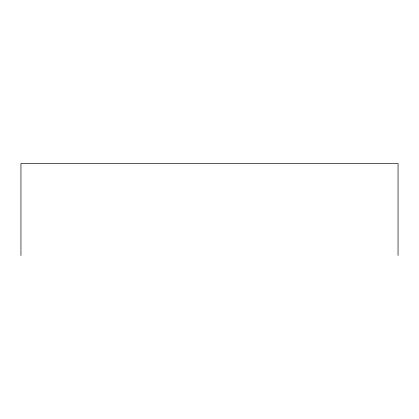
<?xml version="1.0" encoding="UTF-8"?>
<svg xmlns="http://www.w3.org/2000/svg" width="419" height="419" viewBox="0 0 419 419"><rect width="100%" height="100%" fill="white"/><g stroke="black" fill="none" stroke-linecap="round" stroke-linejoin="round"><path stroke-width="0.63" d="M398.05 255.517L398.05 163.483L20.95 163.483L20.95 255.517"/></g></svg>
